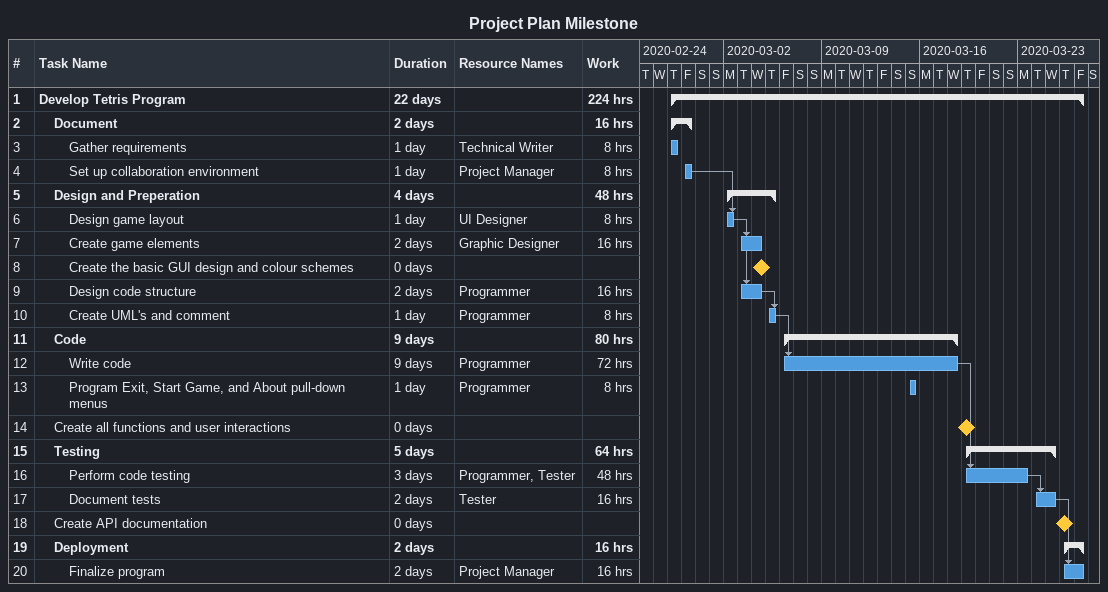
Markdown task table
Project Plan Milestone

| ID | Level | Task | Duration | Start | Finish | Predecessors | Resources | Work (h) |
|---|---|---|---|---|---|---|---|---|
| 1 | 1 | **Develop Tetris Program** | 22d | 2020-02-27 | 2020-03-27 |  |  | 224 |
| 2 | 2 | **Document** | 2d | 2020-02-27 | 2020-02-28 |  |  | 16 |
| 3 | 3 | Gather requirements | 1d | 2020-02-27 | 2020-02-27 |  | Technical Writer | 8 |
| 4 | 3 | Set up collaboration environment | 1d | 2020-02-28 | 2020-02-28 |  | Project Manager | 8 |
| 5 | 2 | **Design and Preperation** | 4d | 2020-03-02 | 2020-03-05 |  |  | 48 |
| 6 | 3 | Design game layout | 1d | 2020-03-02 | 2020-03-02 | 4 | UI Designer | 8 |
| 7 | 3 | Create game elements | 2d | 2020-03-03 | 2020-03-04 | 6 | Graphic Designer | 16 |
| 8 | 3 | Create the basic GUI design and colour schemes | 0d | 2020-03-04 | 2020-03-04 |  |  |  |
| 9 | 3 | Design code structure | 2d | 2020-03-03 | 2020-03-04 | 6 | Programmer | 16 |
| 10 | 3 | Create UML's and comment | 1d | 2020-03-05 | 2020-03-05 | 9 | Programmer | 8 |
| 11 | 2 | **Code** | 9d | 2020-03-06 | 2020-03-18 |  |  | 80 |
| 12 | 3 | Write code | 9d | 2020-03-06 | 2020-03-18 | 10 | Programmer | 72 |
| 13 | 3 | Program Exit, Start Game, and About pull-down menus | 1d | 2020-03-15 | 2020-03-15 |  | Programmer | 8 |
| 14 | 2 | Create all functions and user interactions | 0d | 2020-03-19 | 2020-03-19 |  |  |  |
| 15 | 2 | **Testing** | 5d | 2020-03-19 | 2020-03-25 |  |  | 64 |
| 16 | 3 | Perform code testing | 3d | 2020-03-19 | 2020-03-23 | 12 | Programmer, Tester | 48 |
| 17 | 3 | Document tests | 2d | 2020-03-24 | 2020-03-25 | 16 | Tester | 16 |
| 18 | 2 | Create API documentation | 0d | 2020-03-26 | 2020-03-26 |  |  |  |
| 19 | 2 | **Deployment** | 2d | 2020-03-26 | 2020-03-27 |  |  | 16 |
| 20 | 3 | Finalize program | 2d | 2020-03-26 | 2020-03-27 | 17 | Project Manager | 16 |
